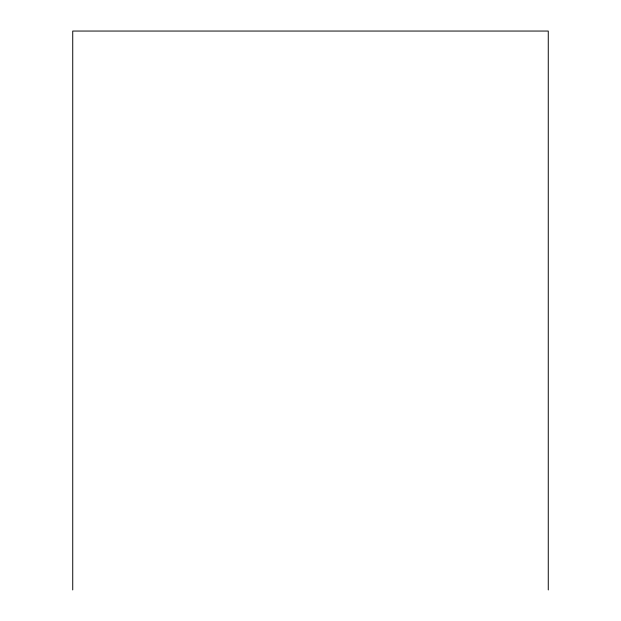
<?xml version="1.0" encoding="UTF-8"?>
<svg xmlns="http://www.w3.org/2000/svg" width="621" height="621" viewBox="0 0 621 621"><rect width="100%" height="100%" fill="white"/><g stroke="black" fill="none" stroke-linecap="round" stroke-linejoin="round"><path stroke-width="0.93" d="M548.265 589.95L548.265 31.05L72.735 31.05L72.735 589.95"/></g></svg>
